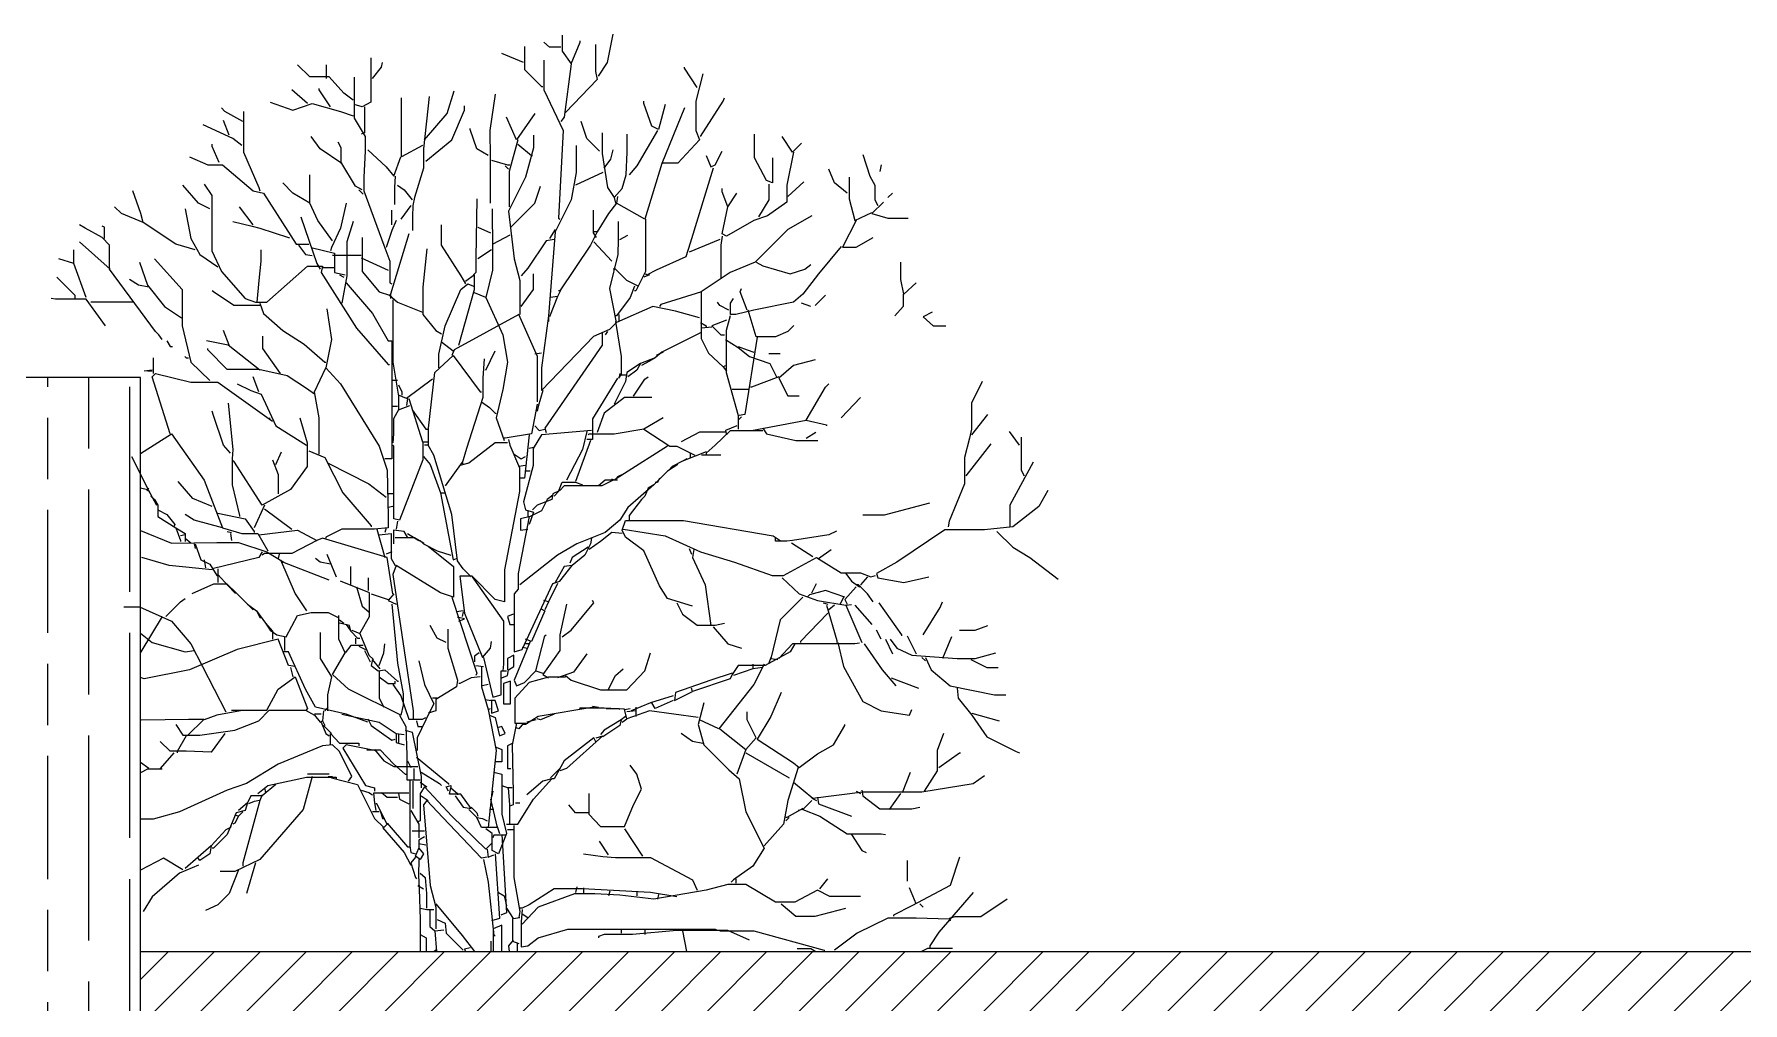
# Model space of a CAD drawing. Header units: centimetres. Extents: x -3096 to 13885, y -3131 to 5891.
# Drawn here: x 6522 to 7356, y 2409 to 2881 of the extents above; entities that cross this region are included whole.
import ezdxf

# ---------------------------------------------------------------- set-up
doc = ezdxf.new("R2010")
doc.units = ezdxf.units.CM

msp = doc.modelspace()

# ---------------------------------------------------------------- hatches: boundary and pattern name
at = {"transparency": 33554508}
h = msp.add_hatch(dxfattribs=at)
h.set_pattern_fill('GOST_WOOD', color=256, scale=10)
h.set_pattern_definition([(90, (-3571.06, 2249.15), (60, -4e-15), [100, -20]), (90, (-3551.06, 2229.15), (60, -4e-15), [60, -15, 30, -15]), (90, (-3531.06, 2199.15), (60, -4e-15), [100, -20])])
h.paths.add_polyline_path([(6514.15, 2113.79), (6574.15, 2113.79), (6574.15, 2133.79), (6574.15, 2413.79), (6574.15, 2713.79), (6514.15, 2713.79)])
h = msp.add_hatch(dxfattribs=at)
h.set_pattern_fill('ANSI31', color=256, scale=5)
h.set_pattern_definition([(45, (3706.652, 2269.15), (-11.22532, 11.22532), [])])
h.paths.add_polyline_path([(6574.15, 2433.79), (6574.15, 2403.79), (7354.15, 2403.79), (7529.16, 2403.79), (7529.16, 2433.79)])
h.paths.add_polyline_path([(6894.15, 2403.79), (6894.15, 2153.79), (6909.15, 2153.79), (6909.15, 2403.79)])
h.paths.add_polyline_path([(6979.15, 2403.79), (6949.15, 2403.79), (6949.15, 2153.79), (6979.15, 2153.79)])
h.paths.add_polyline_path([(7109.15, 2153.79), (7124.15, 2153.79), (7124.15, 2403.79), (7109.15, 2403.79)])
h.paths.add_polyline_path([(7324.15, 2153.79), (7354.15, 2153.79), (7354.15, 2403.79), (7324.15, 2403.79)])

# ---------------------------------------------------------------- linework, layer by layer
for p, q in [((6574.15, 2713.79), (6514.15, 2713.79)), ((6574.15, 2413.79), (6574.15, 2713.79))]:
    msp.add_line(p, q)
at = {"color": 84}
for points in [[(6761.48, 2875.15), (6761.48, 2864.08), (6769.78, 2855.77), (6770.34, 2855.77)], [(6779.2, 2874.88), (6773.66, 2874.88), (6770.89, 2877.37)], [(6779.75, 2880.69), (6779.75, 2872.94), (6784.18, 2866.85), (6788.61, 2877.37), (6788.61, 2877.92)], [(6796.08, 2876.26), (6796.08, 2862.97), (6796.91, 2859.1), (6781.41, 2843.04)], [(6797.47, 2860.76), (6801.9, 2867.4), (6804.66, 2881.24)], [(6677.88, 2849.13), (6673.45, 2852.45), (6666.25, 2860.48), (6656.84, 2860.48), (6650.75, 2866.29)], [(6664.86, 2859.65), (6664.86, 2866.29)], [(6686.46, 2869.62), (6686.46, 2848.02), (6682.3, 2845.81), (6678.43, 2846.92)], [(6687.29, 2859.65), (6691.72, 2865.19), (6692.27, 2867.4)], [(6760.93, 2867.4), (6750.41, 2871.83)], [(6770.89, 2868.51), (6770.89, 2854.11), (6780.3, 2834.18), (6778.09, 2791.55), (6778.64, 2791)], [(6784.18, 2866.85), (6780.86, 2840.83), (6779.2, 2838.61)], [(6678.43, 2860.2), (6678.43, 2840.27), (6683.69, 2831.41), (6683.83, 2824.22), (6683.07, 2811.48), (6683.07, 2804.84), (6692.82, 2778.26), (6695.87, 2770.51), (6695.87, 2759.99), (6696.7, 2759.44)], [(6848.4, 2861.86), (6845.08, 2848.58), (6845.08, 2834.18), (6846.74, 2829.75), (6836.22, 2818.4), (6828.47, 2818.4)], [(6845.64, 2855.22), (6839.55, 2864.63), (6839.55, 2865.19)], [(6655.73, 2847.47), (6647.98, 2854.11)], [(6666.8, 2845.81), (6661.27, 2854.11), (6661.27, 2854.67)], [(6711.65, 2826.98), (6701.41, 2821.45), (6701.41, 2850.24)], [(6714.97, 2850.79), (6712.2, 2825.32), (6712.2, 2815.91), (6707.77, 2801.51), (6706.94, 2797.64), (6706.8, 2792.1), (6706.8, 2785.46)], [(6712.76, 2829.75), (6723.83, 2842.49), (6727.15, 2853.56)], [(6747.08, 2851.9), (6744.59, 2834.18), (6744.73, 2820.89), (6744.8, 2815.36), (6744.8, 2798.75)], [(6847.3, 2831.41), (6858.37, 2848.58), (6858.92, 2850.24)], [(6624.17, 2838.61), (6615.31, 2843.59), (6613.65, 2845.25)], [(6624.45, 2843.59), (6624.45, 2823.66), (6631.92, 2806.5), (6632.47, 2804.84)], [(6637.46, 2848.02), (6648.53, 2844.15), (6657.94, 2847.47), (6671.78, 2843.59), (6677.88, 2841.38)], [(6683.41, 2845.81), (6683.41, 2833.07), (6681.75, 2832.52)], [(6713.31, 2819.23), (6726.04, 2829.75), (6732.13, 2844.15), (6732.13, 2846.36)], [(6766.46, 2842.49), (6757.6, 2829.75), (6752.62, 2840.83)], [(6839.55, 2845.25), (6828.47, 2818.12), (6820.17, 2791), (6806.33, 2798.75), (6802.45, 2793.76), (6796.91, 2784.9), (6795.25, 2784.9)], [(6830.13, 2846.92), (6826.81, 2834.73), (6823.49, 2836.4), (6819.61, 2847.47), (6819.61, 2848.58)], [(6623.62, 2826.98), (6619.19, 2830.31), (6604.79, 2836.95)], [(6617.53, 2831.97), (6614.76, 2839.16)], [(6743.76, 2822), (6738.22, 2825.32), (6734.9, 2834.73), (6734.9, 2835.29)], [(6798.02, 2824.22), (6791.93, 2830.31), (6789.16, 2838.61)], [(6799.4, 2833.07), (6799.4, 2823.11), (6801.9, 2806.5), (6805.22, 2801.51), (6809.09, 2805.94), (6811.03, 2812.59), (6811.45, 2823.66), (6811.45, 2832.52)], [(6826.26, 2834.18), (6816.29, 2817.02), (6812.42, 2812.59)], [(6612.54, 2818.68), (6609.22, 2826.43), (6609.22, 2827.54)], [(6682.3, 2805.39), (6678.98, 2807.05), (6672.34, 2818.12), (6661.82, 2825.32), (6657.39, 2831.41)], [(6672.06, 2818.12), (6672.06, 2825.88), (6670.68, 2828.64)], [(6685.07, 2824.77), (6693.93, 2816.46), (6697.81, 2812.03), (6701.13, 2821.45)], [(6765.91, 2831.97), (6765.91, 2825.88), (6762.03, 2811.48), (6753.73, 2794.87), (6756.5, 2771.62), (6759.26, 2761.1), (6759.26, 2744.49)], [(6758.16, 2829.75), (6754, 2814.25), (6754, 2797.09)], [(6758.16, 2827.54), (6764.8, 2822), (6765.35, 2822)], [(6786.67, 2826.98), (6786.67, 2813.7), (6784.18, 2800.41), (6776.43, 2784.9), (6773.11, 2743.93), (6769.78, 2718.47), (6769.78, 2707.39), (6795.25, 2733.97), (6803, 2737.29), (6806.33, 2740.61), (6803, 2757.22), (6807.16, 2773.83), (6807.29, 2781.03), (6807.29, 2789.89)], [(6800.24, 2815.91), (6803.56, 2820.34), (6804.66, 2824.77)], [(6882.45, 2820.89), (6882.45, 2808.71), (6879.41, 2809.82), (6873.6, 2820.89), (6873.6, 2832.52)], [(6896.57, 2828.09), (6892.14, 2823.66), (6887.16, 2831.41)], [(6598.15, 2821.45), (6607.01, 2817.57), (6614.2, 2817.57), (6629.15, 2804.84), (6634.14, 2803.73), (6650.19, 2778.81), (6656.28, 2778.81)], [(6745.42, 2819.79), (6753.17, 2817.57), (6754.28, 2817.57)], [(6752.07, 2817.02), (6753.73, 2815.36)], [(6850.07, 2822), (6852.28, 2816.46), (6854.49, 2817.57), (6857.82, 2824.22)], [(6892.7, 2823.66), (6889.38, 2807.61), (6889.38, 2799.3), (6879.96, 2792.66), (6873.32, 2790.44), (6860.03, 2782.69), (6857.82, 2783.8), (6860.59, 2797.09), (6857.82, 2804.28), (6857.82, 2805.94)], [(6926.47, 2822.55), (6929.79, 2812.03), (6932.28, 2807.61), (6932.28, 2800.41), (6933.67, 2797.64)], [(6935.33, 2817.57), (6934.78, 2814.25)], [(6605.34, 2808.16), (6608.94, 2802.62), (6608.94, 2775.49), (6613.65, 2765.53), (6625.28, 2752.24), (6630.26, 2750.58), (6635.8, 2750.58), (6655.73, 2768.02), (6662.93, 2768.02), (6662.37, 2764.97), (6679.54, 2737.84), (6695.04, 2720.13), (6695.59, 2720.13)], [(6667.91, 2780.48), (6660.71, 2790.44), (6656.84, 2798.75), (6648.53, 2803.73), (6643.55, 2808.71)], [(6656.84, 2798.75), (6656.84, 2812.59)], [(6698.36, 2812.03), (6698.08, 2806.5), (6698.08, 2798.19)], [(6799.68, 2813.7), (6786.39, 2807.61)], [(6853.39, 2815.91), (6842.31, 2779.37), (6840.1, 2772.72), (6825.7, 2766.08), (6821.27, 2763.87), (6820.17, 2764.42)], [(6880.52, 2808.16), (6880.52, 2800.41), (6875.53, 2792.1)], [(6889.93, 2802.07), (6897.68, 2809.27)], [(6918.72, 2803.73), (6912.63, 2808.71), (6909.86, 2815.36)], [(6919.83, 2811.48), (6919.83, 2800.96), (6922.6, 2790.44), (6930.9, 2794.32)], [(6575.45, 2789.33), (6574.34, 2793.76), (6570.46, 2804.84)], [(6608.11, 2795.98), (6602.58, 2798.75), (6594.82, 2807.61)], [(6680.64, 2805.39), (6682.86, 2803.18)], [(6699.47, 2807.61), (6702.79, 2805.39), (6706.67, 2800.41)], [(6738.22, 2800.96), (6737.67, 2772.17), (6737.67, 2764.97), (6736.56, 2763.87)], [(6754.83, 2787.12), (6766.46, 2798.75), (6769.23, 2807.05)], [(6805.22, 2801.51), (6805.77, 2798.75)], [(6806.88, 2802.07), (6806.33, 2798.75)], [(6860.59, 2797.09), (6865.01, 2803.73)], [(6940.87, 2803.73), (6938.65, 2801.51)], [(6600.92, 2776.05), (6591.5, 2778.81), (6575.45, 2789.33), (6564.93, 2793.76), (6561.61, 2797.09)], [(6595.93, 2795.98), (6598.7, 2781.58), (6603.13, 2773.83), (6611.99, 2767.74)], [(6629.15, 2788.23), (6622.51, 2797.09)], [(6652.41, 2792.1), (6660.16, 2769.4), (6661.82, 2766.63)], [(6674.55, 2798.75), (6671.78, 2786.57), (6667.36, 2777.15), (6666.8, 2775.49)], [(6696.7, 2788.23), (6696.7, 2795.42)], [(6706.11, 2797.64), (6701.13, 2791)], [(6745.7, 2795.98), (6745.84, 2776.05), (6745.84, 2766.08), (6742.65, 2752.79), (6737.12, 2755.01)], [(6794.97, 2795.42), (6794.97, 2784.35), (6796.36, 2782.14)], [(6901.56, 2792.66), (6889.93, 2786.01), (6873.87, 2769.96), (6861.69, 2764.97), (6847.57, 2755.56), (6847.57, 2732.86), (6851.17, 2725.66), (6858.37, 2719.02), (6859.48, 2719.57)], [(6936.44, 2799.3), (6930.9, 2793.76), (6938.65, 2791.55), (6948.62, 2791.55)], [(6584.86, 2732.31), (6583.2, 2734.52), (6581.54, 2736.18), (6559.11, 2766.63), (6559.11, 2778.26), (6555.51, 2782.14), (6547.21, 2786.57), (6544.44, 2788.23)], [(6556.62, 2781.58), (6556.62, 2787.12), (6555.51, 2787.67)], [(6619.19, 2789.89), (6628.6, 2787.67), (6632.47, 2786.57), (6646.32, 2782.14), (6646.87, 2782.14)], [(6677.88, 2789.89), (6674.83, 2779.92), (6674.83, 2763.31), (6672.34, 2750.02)], [(6698.91, 2790.44), (6696.7, 2785.46), (6693.93, 2777.15)], [(6705, 2783.8), (6696.15, 2754.45), (6696.15, 2752.24)], [(6720.78, 2788.23), (6720.78, 2778.26), (6730.47, 2763.31), (6732.69, 2759.44)], [(6738.78, 2787.12), (6744.87, 2784.35)], [(6754.28, 2783.24), (6745.98, 2778.81)], [(6776.43, 2786.01), (6773.66, 2781.58)], [(6796.91, 2784.9), (6793.59, 2778.26), (6778.64, 2756.11), (6778.09, 2756.11)], [(6820.44, 2791), (6820.44, 2765.53), (6816.85, 2758.33), (6811.31, 2761.1), (6805.77, 2766.63), (6804.66, 2766.63)], [(6807.99, 2781.03), (6811.86, 2783.24)], [(6923.15, 2790.44), (6916.51, 2777.43), (6923.15, 2777.43), (6931.45, 2782.14)], [(6541.67, 2769.4), (6541.67, 2776.05)], [(6559.39, 2766.63), (6544.44, 2779.92)], [(6631.09, 2750.58), (6632.06, 2761.1), (6633.1, 2770.51), (6633.1, 2776.05)], [(6651.3, 2778.26), (6654.62, 2773.83), (6657.94, 2773.28)], [(6657.39, 2777.15), (6668.74, 2774.39), (6668.74, 2764.97), (6674, 2763.87)], [(6682.3, 2782.14), (6682.3, 2765.53), (6690.61, 2755.56), (6695.59, 2753.9), (6696.15, 2754.45)], [(6713.86, 2776.6), (6711.92, 2757.78), (6711.92, 2744.49), (6718.29, 2736.74), (6721.06, 2735.08)], [(6745.42, 2776.05), (6738.78, 2771.62)], [(6775.87, 2781.03), (6772, 2780.48), (6763.14, 2767.19), (6759.82, 2763.31)], [(6795.25, 2779.92), (6804.11, 2770.51)], [(6856.71, 2781.03), (6841.76, 2774.94)], [(6857.82, 2782.69), (6857.26, 2778.26), (6857.26, 2762.2)], [(6915.95, 2777.71), (6904.88, 2764.42), (6897.13, 2754.45), (6892.7, 2750.58), (6873.32, 2746.7), (6864.46, 2744.49), (6861.97, 2744.49), (6861.97, 2750.02), (6863.35, 2752.24)], [(6547.76, 2752.79), (6541.67, 2769.4), (6534.48, 2771.62)], [(6573.79, 2769.96), (6577.66, 2758.88), (6585.97, 2748.36), (6594.27, 2742.83)], [(6580.98, 2771.62), (6594.55, 2756.67), (6594.55, 2738.95), (6598.7, 2721.23), (6608.11, 2712.37)], [(6662.93, 2767.46), (6668.46, 2767.46)], [(6681.75, 2773.28), (6667.91, 2773.28)], [(6681.75, 2772.17), (6695.04, 2766.08)], [(6874.43, 2769.96), (6877.75, 2768.29), (6891.04, 2764.42), (6898.23, 2766.63), (6901, 2768.85)], [(6952.49, 2759.99), (6946.4, 2754.45), (6945.02, 2761.65), (6945.02, 2769.96)], [(6533.37, 2762.76), (6542.23, 2753.9), (6542.23, 2752.24)], [(6578.22, 2757.78), (6573.23, 2758.88), (6568.8, 2761.65)], [(6671.23, 2763.87), (6673.45, 2762.76)], [(6674.55, 2759.99), (6687.29, 2745.04), (6695.04, 2731.75), (6696.7, 2731.75)], [(6719.68, 2718.47), (6719.68, 2725.11), (6722.72, 2738.95), (6730.47, 2756.67), (6733.8, 2759.44), (6736.56, 2758.33)], [(6729.37, 2729.54), (6737.12, 2756.67), (6737.12, 2763.87), (6732.69, 2760.54)], [(6759.82, 2748.36), (6765.91, 2756.67), (6765.91, 2764.42)], [(6779.75, 2757.78), (6777.54, 2753.35), (6773.66, 2743.38)], [(6815.18, 2758.33), (6812.97, 2752.79), (6806.33, 2743.93), (6805.77, 2743.93)], [(6816.85, 2758.33), (6815.74, 2756.11), (6815.18, 2756.11)], [(6822.38, 2763.87), (6819.61, 2762.76)], [(6557.18, 2738.95), (6547.76, 2751.96), (6532.81, 2751.96), (6530.6, 2752.24)], [(6570.46, 2750.58), (6549.98, 2750.58)], [(6632.47, 2748.92), (6619.74, 2748.92), (6609.77, 2755.56), (6609.22, 2756.11)], [(6632.47, 2750.02), (6634.14, 2745.04), (6643.55, 2736.74), (6654.07, 2730.09), (6664.03, 2721.23), (6664.59, 2721.23)], [(6695.59, 2753.9), (6699.47, 2750.58), (6711.65, 2745.59), (6712.2, 2745.59)], [(6697.25, 2751.68), (6697.25, 2721.23), (6700.02, 2704.62), (6700.02, 2697.98), (6705.56, 2700.19)], [(6742.65, 2752.79), (6750.96, 2734.52), (6753.17, 2721.23), (6750.96, 2707.95), (6747.64, 2694.1), (6751.51, 2683.03)], [(6777.54, 2753.35), (6774.21, 2752.79)], [(6847.85, 2755.56), (6827.92, 2749.47), (6827.37, 2748.36)], [(6861.14, 2746.7), (6856.71, 2748.92), (6855.6, 2750.58)], [(6870, 2746.7), (6866.68, 2755.56), (6867.23, 2757.22)], [(6901, 2748.36), (6896.57, 2750.02)], [(6903.22, 2748.92), (6908.2, 2753.9)], [(6946.13, 2754.45), (6946.13, 2748.36), (6941.97, 2743.93)], [(6665.14, 2747.26), (6667.36, 2732.31), (6664.59, 2718.47)], [(6767.85, 2701.86), (6767.85, 2724), (6758.71, 2744.49), (6727.15, 2727.32), (6726.04, 2724.56)], [(6773.11, 2743.93), (6773.11, 2741.17)], [(6805.77, 2741.17), (6808.54, 2724), (6808.54, 2715.14), (6811.31, 2715.14)], [(6846.74, 2742.83), (6835.12, 2746.15), (6824.04, 2748.36), (6806.33, 2740.61)], [(6807.43, 2744.49), (6807.43, 2741.17)], [(6860.03, 2741.72), (6852.83, 2738.95), (6857.26, 2734.52), (6858.92, 2734.52)], [(6861.69, 2743.93), (6859.75, 2736.74), (6859.75, 2716.25), (6865.57, 2695.21), (6865.57, 2688.57)], [(6892.84, 2739.23), (6889.93, 2736.18), (6883.84, 2733.69), (6874.43, 2733.69), (6870.55, 2746.7)], [(6960.25, 2745.59), (6955.82, 2743.38), (6960.8, 2738.95), (6966.89, 2738.95)], [(6617.53, 2729.54), (6614.76, 2736.74)], [(6642.44, 2715.7), (6633.86, 2727.88), (6633.86, 2733.97)], [(6799.4, 2735.63), (6799.4, 2729.54), (6771.44, 2689.12), (6772, 2686.91)], [(6801.9, 2736.18), (6800.79, 2734.52)], [(6847.3, 2735.63), (6828.47, 2726.22), (6825.15, 2723.45), (6817.95, 2720.68), (6816.29, 2717.36), (6811.86, 2714.04)], [(6847.3, 2740.61), (6850.07, 2738.95), (6850.07, 2738.4)], [(6852.83, 2738.4), (6847.85, 2737.84)], [(6874.98, 2733.41), (6868.89, 2695.76), (6866.12, 2695.21)], [(6587.07, 2731.75), (6588.73, 2728.98), (6589.84, 2728.98)], [(6632.47, 2717.36), (6616.97, 2729.54), (6606.45, 2731.75)], [(6659.05, 2705.73), (6655.17, 2708.5), (6645.76, 2714.59), (6631.92, 2717.63), (6616.42, 2717.63), (6607.01, 2727.32), (6607.01, 2727.88)], [(6696.7, 2731.75), (6696.7, 2692.44), (6696.7, 2674.17), (6693.38, 2674.17)], [(6714.69, 2680.82), (6714.69, 2689.12), (6717.74, 2716.25), (6726.6, 2724.56), (6739.89, 2706.84), (6740.44, 2706.84)], [(6721.06, 2731.2), (6726.6, 2726.77)], [(6742.65, 2717.36), (6747.08, 2726.77)], [(6769.78, 2725.66), (6766.46, 2725.11)], [(6829.03, 2726.22), (6825.7, 2724.56)], [(6859.48, 2732.31), (6865.57, 2728.43), (6871.1, 2724), (6881.07, 2720.68), (6884.39, 2714.04)], [(6865.57, 2728.98), (6870, 2727.32), (6873.32, 2726.22)], [(6886.05, 2725.39), (6880.52, 2725.39)], [(6579.88, 2717.36), (6576, 2716.8)], [(6579.88, 2716.8), (6577.66, 2716.8)], [(6580.43, 2723.45), (6580.43, 2715.7)], [(6595.82, 2724.06), (6596.49, 2723.45), (6597.59, 2723.45)], [(6661.27, 2676.39), (6661.27, 2694.1), (6659.05, 2706.84), (6664.59, 2718.47), (6671.78, 2710.71), (6690.61, 2680.26), (6694.49, 2668.64), (6695.04, 2645.93), (6695.04, 2640.4), (6688.39, 2639.84), (6672.34, 2639.84), (6664.59, 2635.97), (6664.59, 2635.42)], [(6741.82, 2722.89), (6741.13, 2713.48), (6741.13, 2704.07), (6733.24, 2679.15), (6731.03, 2671.96), (6731.58, 2671.4)], [(6817.95, 2720.68), (6811.31, 2716.25), (6810.76, 2711.82), (6805.22, 2700.75)], [(6825.15, 2723.45), (6822.38, 2721.79), (6818.51, 2719.57)], [(6858.37, 2719.02), (6860.03, 2716.8)], [(6903.22, 2722.34), (6892.7, 2719.57), (6885.5, 2713.48), (6889.93, 2704.9), (6895.47, 2704.9)], [(6588.73, 2686.35), (6579.88, 2714.04), (6581.54, 2715.7), (6598.7, 2711.54), (6611.99, 2711.54), (6636.9, 2693.55), (6637.46, 2694.1)], [(6621.4, 2710.71), (6628.05, 2707.39), (6633.03, 2705.73), (6640.23, 2690.23), (6655.17, 2680.82)], [(6631.92, 2706.84), (6629.15, 2714.04)], [(6699.47, 2712.37), (6696.7, 2712.37)], [(6716.63, 2712.93), (6703.9, 2703.52), (6700.02, 2705.18)], [(6700.02, 2710.16), (6701.68, 2706.84), (6701.68, 2705.18)], [(6806.88, 2713.48), (6794.7, 2693.55), (6794.7, 2683.58), (6791.93, 2683.58)], [(6807.99, 2715.7), (6807.43, 2713.48), (6808.54, 2715.14)], [(6814.63, 2704.62), (6820.17, 2712.93), (6821.83, 2714.04)], [(6871.1, 2707.95), (6862.8, 2707.95)], [(6885.5, 2714.04), (6872.21, 2709.05), (6871.66, 2709.05)], [(6898.79, 2693), (6908.2, 2709.05), (6909.86, 2710.71)], [(6984.61, 2711.82), (6979.35, 2701.3), (6979.35, 2688.57), (6978.52, 2684.14), (6976.02, 2674.73), (6976.02, 2661.99), (6968.55, 2643.72), (6968, 2640.95)], [(6616.97, 2701.3), (6619.19, 2678.6), (6618.91, 2674.17), (6618.91, 2661.44), (6622.51, 2646.49), (6622.51, 2645.93)], [(6699.47, 2699.64), (6697.25, 2699.64)], [(6704.45, 2703.52), (6703.9, 2700.19)], [(6705, 2703.52), (6711.65, 2682.48), (6714.42, 2682.48)], [(6740.44, 2701.86), (6744.32, 2699.09), (6747.08, 2696.32), (6747.64, 2696.32)], [(6767.57, 2700.75), (6764.8, 2686.35), (6752.07, 2684.14), (6751.51, 2684.14)], [(6770.34, 2707.39), (6768.12, 2699.64), (6767.57, 2697.43)], [(6823.49, 2704.07), (6810.2, 2704.07), (6800.24, 2696.32), (6796.91, 2686.91)], [(6915.95, 2694.1), (6925.36, 2704.07)], [(6618.08, 2676.94), (6614.76, 2680.82), (6609.77, 2695.21), (6609.22, 2697.43)], [(6651.85, 2694.1), (6655.45, 2681.92), (6655.45, 2670.3), (6647.42, 2659.22), (6633.58, 2651.47), (6619.74, 2673.06), (6619.19, 2673.06)], [(6636.9, 2693.55), (6638.56, 2692.44)], [(6700.02, 2697.98), (6697.53, 2693.55), (6697.53, 2686.35), (6697.25, 2681.92)], [(6706.67, 2697.98), (6713.31, 2688.57), (6714.42, 2688.57)], [(6829.03, 2694.1), (6819.61, 2688.57), (6832.35, 2680.26), (6835.67, 2680.26), (6844.53, 2675.83)], [(6867.23, 2694.66), (6865.57, 2693)], [(6872.21, 2688.01), (6898.79, 2693), (6908.75, 2690.78), (6908.75, 2690.23)], [(6979.62, 2685.8), (6987.37, 2695.76)], [(6574.15, 2676.66), (6589.29, 2686.35), (6605.34, 2663.65), (6614.2, 2640.4), (6623.62, 2637.63), (6631.37, 2637.63), (6636.35, 2629.32)], [(6753.73, 2683.58), (6754.28, 2680.82), (6758.99, 2669.74), (6758.99, 2658.12), (6751.79, 2619.91), (6751.79, 2604.41), (6747.08, 2605.52), (6736.01, 2616.87), (6729.92, 2616.87), (6732.13, 2598.87), (6740.99, 2577.28), (6744.87, 2581.71), (6745.42, 2585.03)], [(6763.69, 2685.8), (6761.48, 2664.76), (6759.26, 2664.76)], [(6794.15, 2688.01), (6769.78, 2685.8), (6765.63, 2679.15), (6765.63, 2670.85), (6760.93, 2653.13), (6762.03, 2649.26), (6765.91, 2648.15), (6763.69, 2642.06)], [(6766.46, 2690.23), (6768.68, 2688.01), (6771.44, 2688.57)], [(6791.93, 2687.46), (6789.72, 2678.6), (6781.96, 2663.65)], [(6793.59, 2683.03), (6786.39, 2663.1)], [(6819.61, 2688.57), (6805.22, 2686.08), (6793.04, 2686.08), (6792.48, 2685.8)], [(6859.48, 2687.18), (6846.74, 2687.18), (6837.88, 2682.48)], [(6877.75, 2687.74), (6861.69, 2687.74), (6854.49, 2680.82), (6850.07, 2676.94), (6850.07, 2675.83)], [(6865.01, 2690.23), (6859.48, 2688.01), (6860.03, 2685.8)], [(6877.75, 2689.12), (6879.41, 2686.35), (6893.81, 2683.03), (6904.44, 2683.03)], [(6898.79, 2684.14), (6903.58, 2687.19)], [(7002.88, 2680.82), (6997.89, 2687.46)], [(7003.71, 2684.69), (7003.71, 2668.64), (7005.09, 2665.87)], [(6569.91, 2675.28), (6578.77, 2657.56), (6582.09, 2651.47)], [(6640.23, 2671.4), (6642.99, 2677.49)], [(6656.28, 2678.05), (6664.03, 2674.73), (6672.89, 2657.56), (6686.73, 2641.51), (6686.73, 2640.95)], [(6711.92, 2682.48), (6711.92, 2673.62), (6700.58, 2644.27), (6697.81, 2644.83), (6697.81, 2680.26), (6697.25, 2680.82)], [(6712.2, 2675.28), (6715.52, 2671.4), (6720.51, 2657.56), (6722.72, 2657.56)], [(6735.46, 2616.59), (6731.58, 2620.47), (6728.81, 2624.34), (6726.04, 2647.04), (6717.19, 2675.83), (6714.42, 2680.82), (6712.76, 2680.82)], [(6753.17, 2681.92), (6747.08, 2681.92), (6734.35, 2671.96), (6729.92, 2670.85)], [(6756.5, 2676.39), (6759.82, 2674.17), (6762.03, 2675.28)], [(6763.14, 2679.71), (6762.59, 2674.73)], [(6765.91, 2679.71), (6763.69, 2679.15)], [(6831.24, 2680.26), (6810.2, 2666.97), (6806.88, 2665.31), (6806.33, 2664.76)], [(6850.07, 2677.49), (6838.44, 2673.06), (6833.46, 2670.3), (6831.79, 2668.64)], [(6842.31, 2676.94), (6842.31, 2674.73)], [(6847.85, 2676.11), (6857.26, 2676.11)], [(6976.86, 2665.87), (6989.04, 2681.37)], [(6638.56, 2673.62), (6641.33, 2666.42), (6641.33, 2657.01)], [(6665.69, 2671.96), (6685.63, 2661.99), (6693.93, 2655.35)], [(6731.03, 2672.51), (6722.72, 2660.88)], [(6762.03, 2670.85), (6758.71, 2670.3)], [(6836.22, 2671.4), (6831.24, 2668.08), (6824.6, 2661.44), (6811.86, 2650.36), (6807.99, 2644.27), (6800.79, 2638.18), (6786.95, 2632.65), (6777.54, 2627.11), (6759.26, 2612.71)], [(6764.25, 2668.08), (6762.03, 2668.08)], [(6810.2, 2666.97), (6805.22, 2663.65), (6804.11, 2664.21)], [(6840.65, 2674.17), (6838.44, 2673.06)], [(7009.52, 2672.51), (6998.17, 2651.47), (6998.17, 2640.95)], [(6574.15, 2659.92), (6577.66, 2659.22), (6578.22, 2659.78)], [(6577.11, 2659.22), (6578.77, 2658.12)], [(6609.22, 2650.92), (6599.81, 2654.79), (6592.61, 2663.1)], [(6804.66, 2663.65), (6799.13, 2660.88), (6780.86, 2660.88), (6778.64, 2658.67), (6775.32, 2657.01), (6774.77, 2654.24), (6767.57, 2651.47), (6765.35, 2649.26)], [(6775.87, 2655.9), (6778.09, 2658.12), (6779.75, 2662.82), (6786.39, 2662.82), (6789.72, 2661.44)], [(6806.88, 2663.65), (6800.79, 2663.65), (6797.47, 2660.88)], [(6824.6, 2661.44), (6821.83, 2659.78), (6820.17, 2655.9), (6818.51, 2654.24), (6812.42, 2646.49), (6812.42, 2643.72)], [(6827.37, 2664.76), (6826.26, 2662.54), (6825.15, 2662.54)], [(7016.72, 2658.67), (7012.29, 2650.92), (6999.56, 2640.95), (6985.71, 2639.57), (6966.34, 2639.57), (6943.08, 2623.79), (6933.12, 2618.25), (6933.67, 2616.04), (6946.4, 2613.82), (6958.58, 2616.59)], [(6579.32, 2655.9), (6580.98, 2654.24), (6582.64, 2651.47), (6582.64, 2645.93), (6591.5, 2640.4), (6595.93, 2637.63), (6595.93, 2633.75)], [(6634.69, 2651.47), (6629.71, 2640.4)], [(6634.69, 2649.81), (6647.98, 2639.84)], [(6697.25, 2657.01), (6694.49, 2657.01)], [(6697.25, 2650.92), (6695.04, 2650.36)], [(6720.51, 2657.56), (6726.6, 2624.9), (6728.26, 2625.45)], [(6775.32, 2656.45), (6772.55, 2654.24), (6769.78, 2648.7), (6764.25, 2645.93), (6759.54, 2644.83), (6759.54, 2639.29), (6763.14, 2639.84)], [(6926.47, 2646.77), (6936.99, 2646.77), (6959.14, 2652.58)], [(6582.64, 2649.26), (6587.07, 2647.04), (6590.95, 2642.06), (6590.4, 2640.95)], [(6614.2, 2640.4), (6600.36, 2644.27), (6595.93, 2647.04)], [(6611.99, 2647.6), (6625.28, 2644.83), (6629.71, 2638.74), (6629.71, 2638.18)], [(6699.47, 2643.72), (6698.91, 2639.84)], [(6763.69, 2645.93), (6758.43, 2618.25), (6758.43, 2610.5), (6756.5, 2608.29), (6756.5, 2580.05), (6760.37, 2581.16), (6775.32, 2613.27), (6778.64, 2614.38), (6784.73, 2622.13)], [(6763.14, 2648.7), (6763.14, 2645.93)], [(6843.42, 2602.2), (6831.24, 2606.07), (6827.37, 2612.16), (6819.61, 2629.32), (6810.76, 2635.97), (6809.09, 2639.29), (6810.76, 2644), (6838.99, 2644), (6882.73, 2636.52), (6886.05, 2634.31)], [(6574.15, 2639.1), (6589.29, 2632.92), (6611.44, 2633.34), (6621.95, 2633.34), (6635.8, 2628.77), (6644.1, 2623.79)], [(6591.5, 2640.4), (6593.72, 2634.31), (6593.72, 2633.75)], [(6595.93, 2637.08), (6593.72, 2636.52)], [(6595.93, 2635.42), (6598.7, 2633.2)], [(6616.42, 2638.74), (6618.63, 2638.18)], [(6618.08, 2637.63), (6618.63, 2634.31)], [(6631.92, 2637.08), (6650.75, 2639.29), (6660.16, 2634.31), (6647.98, 2627.94), (6634.69, 2627.94), (6633.58, 2627.11)], [(6697.25, 2608.29), (6694.49, 2626), (6662.93, 2635.42), (6660.16, 2634.31)], [(6689.5, 2639.84), (6693.38, 2626)], [(6690.61, 2637.08), (6696.42, 2637.63), (6696.42, 2625.45), (6698.36, 2622.13)], [(6693.93, 2640.4), (6693.38, 2638.18)], [(6704.45, 2635.97), (6702.79, 2638.74), (6697.53, 2639.29), (6697.53, 2632.65)], [(6698.36, 2635.69), (6707.77, 2635.69), (6712.2, 2633.2), (6712.2, 2632.65)], [(6704.45, 2637.63), (6709.99, 2634.31)], [(6710.54, 2634.31), (6712.2, 2632.65), (6718.85, 2629.32), (6725.49, 2627.11)], [(6794.15, 2635.42), (6793.59, 2632.65), (6790.82, 2627.11), (6784.73, 2622.13), (6780.86, 2621.57), (6776.43, 2613.82)], [(6809.09, 2637.63), (6804.11, 2638.18), (6798.57, 2633.75), (6793.04, 2629.88)], [(6809.65, 2639.84), (6830.13, 2636.52), (6847.3, 2628.77), (6863.91, 2623.79), (6882.18, 2617.14), (6887.71, 2617.14), (6903.77, 2626), (6915.95, 2618.53), (6925.36, 2618.53), (6930.35, 2616.59), (6932.56, 2617.14)], [(6913.54, 2638.92), (6909.86, 2637.08), (6892.14, 2634.31), (6889.38, 2634.03), (6883.84, 2634.03), (6883.84, 2635.97)], [(6891.59, 2633.2), (6902.11, 2626.56)], [(6991.8, 2638.74), (6999.56, 2630.99), (7007.86, 2626), (7021.7, 2615.48)], [(6609.22, 2619.91), (6588.18, 2622.13), (6574.89, 2626)], [(6600.36, 2632.65), (6600.92, 2630.43)], [(6600.92, 2632.65), (6603.68, 2624.9), (6608.11, 2622.68), (6611.44, 2617.14), (6611.99, 2617.14)], [(6605.34, 2624.9), (6605.9, 2621.02)], [(6633.58, 2628.77), (6631.92, 2626), (6609.22, 2620.47)], [(6641.89, 2627.66), (6641.33, 2625.45)], [(6642.44, 2624.9), (6649.64, 2608.29), (6655.17, 2599.98)], [(6666.8, 2622.68), (6661.82, 2623.79), (6659.6, 2625.45)], [(6665.14, 2627.66), (6669.57, 2616.59)], [(6696.7, 2628.77), (6693.93, 2627.66)], [(6714.42, 2631.54), (6726.87, 2621.57), (6726.87, 2606.62), (6720.51, 2608.84), (6698.91, 2622.13), (6697.25, 2617.7), (6707.22, 2551.26), (6707.22, 2547.38)], [(6792.48, 2630.99), (6784.73, 2626), (6783.63, 2623.23)], [(6841.76, 2630.43), (6842.87, 2627.66)], [(6843.98, 2629.88), (6843.42, 2626), (6849.51, 2612.71), (6852.28, 2592.78)], [(6904.88, 2625.45), (6910.97, 2629.88)], [(6611.99, 2620.47), (6611.99, 2613.82)], [(6611.99, 2617.7), (6616.97, 2612.16), (6620.29, 2608.84), (6620.85, 2608.84)], [(6666.25, 2614.93), (6643.55, 2623.79), (6642.99, 2623.23)], [(6676.77, 2612.71), (6676.77, 2621.57)], [(6736.01, 2616.59), (6738.78, 2612.71), (6751.24, 2595), (6751.24, 2573.96), (6750.96, 2570.64)], [(6918.17, 2618.25), (6920.93, 2614.38), (6924.81, 2611.61), (6925.36, 2612.16)], [(6928.69, 2616.59), (6925.36, 2612.71)], [(6629.15, 2600.53), (6620.85, 2608.84), (6616.42, 2612.99), (6609.77, 2612.99), (6599.25, 2608.29)], [(6677.32, 2590.57), (6681.2, 2588.91), (6685.9, 2597.21), (6685.9, 2608.84), (6671.78, 2614.38)], [(6679.54, 2611.61), (6682.3, 2602.2), (6685.63, 2599.43)], [(6685.35, 2609.95), (6685.35, 2616.04)], [(6686.73, 2608.29), (6695.04, 2605.52)], [(6697.81, 2608.29), (6695.04, 2604.96), (6698.91, 2603.3)], [(6777.54, 2613.27), (6773.11, 2604.41), (6770.89, 2604.96)], [(6887.16, 2616.04), (6895.47, 2608.29), (6904.32, 2604.96), (6918.17, 2602.75), (6920.93, 2603.08)], [(6917.61, 2606.62), (6908.2, 2609.95), (6900.45, 2607.73), (6899.34, 2606.62)], [(6901.56, 2608.84), (6903.77, 2613.27)], [(6923.15, 2611.61), (6917.61, 2605.52), (6918.72, 2603.3)], [(6931.45, 2604.41), (6928.69, 2608.29), (6924.26, 2612.71), (6923.15, 2612.71)], [(6566.03, 2601.92), (6573.79, 2601.92), (6589.29, 2595), (6598.7, 2583.92), (6615.86, 2550.7)], [(6586.52, 2597.21), (6593.72, 2604.41), (6595.93, 2606.07)], [(6626.38, 2603.3), (6630.81, 2599.98), (6635.24, 2593.89), (6638.56, 2590.01), (6638.56, 2586.14)], [(6630.81, 2599.98), (6632.47, 2596.66), (6633.03, 2596.66)], [(6696.7, 2603.3), (6699.47, 2574.51), (6702.24, 2559.56), (6702.24, 2554.03), (6701.13, 2549.04), (6675.66, 2561.78), (6667.91, 2568.98), (6674, 2579.49), (6670.95, 2586.14), (6670.95, 2597.77)], [(6726.04, 2606.62), (6738.22, 2569.53), (6737.67, 2568.42)], [(6731.58, 2599.98), (6728.26, 2599.43)], [(6731.58, 2599.43), (6731.03, 2597.21)], [(6769.23, 2601.09), (6771.44, 2599.98), (6764.8, 2585.03), (6762.03, 2586.14)], [(6781.96, 2603.3), (6778.64, 2588.35), (6778.64, 2580.6), (6770.34, 2568.98), (6773.11, 2567.31)], [(6773.11, 2604.41), (6771.44, 2600.53)], [(6779.75, 2587.25), (6784.18, 2590.57), (6795.25, 2603.86), (6794.7, 2604.96)], [(6835.67, 2603.86), (6838.44, 2598.32), (6845.64, 2593.06), (6854.49, 2593.06), (6858.92, 2593.89)], [(6897.13, 2606.62), (6886.05, 2595.55), (6881.62, 2576.73), (6884.95, 2576.17)], [(6907.09, 2603.86), (6909.31, 2603.3)], [(6908.75, 2602.75), (6913.74, 2585.59), (6913.74, 2584.48)], [(6912.63, 2602.75), (6909.86, 2600.53)], [(6917.06, 2606.62), (6915.4, 2603.3)], [(6918.17, 2602.75), (6925.92, 2584.48)], [(6922.6, 2602.75), (6930.9, 2593.34)], [(6934.22, 2603.86), (6945.3, 2588.35), (6945.3, 2587.8)], [(6955.82, 2588.35), (6964.12, 2601.64), (6965.23, 2604.41)], [(6584.86, 2597.21), (6574.34, 2580.05), (6574.15, 2579.5)], [(6635.24, 2593.89), (6637.46, 2590.57), (6640.78, 2588.35), (6645.21, 2587.25), (6650.75, 2597.77), (6657.39, 2599.15), (6665.69, 2599.15), (6670.68, 2596.66)], [(6671.23, 2595.55), (6673.45, 2593.89)], [(6674.55, 2593.34), (6676.77, 2590.01), (6676.21, 2592.78), (6671.23, 2593.89)], [(6724.11, 2591.12), (6724.11, 2581.71), (6728.81, 2566.21), (6728.26, 2562.88), (6718.29, 2556.79), (6718.29, 2551.26), (6714.42, 2550.15)], [(6723.28, 2584.48), (6718.85, 2586.69), (6715.52, 2592.78)], [(6729.37, 2595), (6732.13, 2596.1), (6729.37, 2596.66), (6728.81, 2596.66)], [(6755.94, 2598.32), (6753.17, 2597.21), (6754.28, 2593.34), (6756.5, 2593.34)], [(6853.39, 2592.23), (6860.59, 2583.92), (6867.23, 2581.71)], [(6909.31, 2598.87), (6896.02, 2585.03), (6896.02, 2584.48)], [(6973.53, 2590.57), (6981.28, 2590.57), (6987.37, 2592.78)], [(6574.15, 2589.13), (6579.88, 2584.48), (6595.93, 2580.05), (6600.36, 2580.6)], [(6649.64, 2572.85), (6646.32, 2573.4), (6641.33, 2586.14), (6621.4, 2581.16), (6598.15, 2571.19), (6576, 2566.76), (6574.15, 2567.55)], [(6644.38, 2587.25), (6644.38, 2580.6)], [(6661.82, 2589.46), (6661.82, 2576.73), (6667.36, 2567.87), (6665.42, 2559.01), (6665.42, 2551.26)], [(6682.86, 2583.09), (6676.77, 2583.09), (6674, 2579.49)], [(6676.77, 2590.01), (6680.09, 2586.69), (6681.2, 2586.69)], [(6678.98, 2586.69), (6678.98, 2583.92)], [(6680.64, 2582.82), (6683.97, 2581.16)], [(6681.2, 2588.91), (6685.63, 2578.39), (6687.84, 2576.17)], [(6690.61, 2573.4), (6692.82, 2579.49), (6693.38, 2583.92)], [(6764.25, 2585.03), (6756.5, 2566.21), (6757.6, 2563.44), (6761.48, 2565.1), (6767.02, 2570.64), (6771.44, 2587.8), (6772, 2588.35)], [(6763.69, 2583.92), (6761.48, 2583.92)], [(6893.25, 2583.92), (6891.04, 2580.05), (6878.86, 2573.4), (6865.57, 2573.4), (6862.8, 2568.98), (6861.69, 2566.76), (6843.42, 2560.67), (6842.87, 2562.33)], [(6924.81, 2584.28), (6922.6, 2583.92), (6892.14, 2583.92), (6885.5, 2576.73)], [(6914.29, 2584.48), (6917.06, 2572.85), (6926.47, 2555.69), (6935.33, 2551.26), (6949.17, 2549.04), (6950.28, 2551.81)], [(6927.03, 2583.92), (6935.88, 2571.19), (6942.53, 2563.44)], [(6935.33, 2586.14), (6933.12, 2590.57)], [(6937.54, 2586.14), (6940.87, 2578.94)], [(6939.76, 2586.14), (6943.08, 2581.71), (6950.28, 2578.39), (6972.43, 2576.73), (6981.28, 2576.73), (6991.25, 2579.49)], [(6948.06, 2587.8), (6952.49, 2578.94)], [(6969.66, 2587.25), (6965.23, 2576.73)], [(6685.07, 2545.72), (6674.55, 2549.6), (6659.6, 2552.92), (6654.62, 2561.78), (6646.32, 2580.05), (6644.1, 2580.05)], [(6683.41, 2580.6), (6686.18, 2575.07)], [(6691.16, 2571.74), (6687.29, 2576.17), (6686.73, 2573.4), (6690.06, 2570.64), (6693.38, 2571.19), (6699.47, 2565.65), (6700.02, 2565.65)], [(6709.99, 2575.62), (6712.76, 2563.99), (6717.19, 2554.58), (6715.52, 2551.26), (6709.16, 2537.97), (6709.16, 2531.88)], [(6739.33, 2579.49), (6737.12, 2577.83), (6737.12, 2575.07)], [(6741.55, 2577.28), (6745.98, 2557.9), (6750.13, 2559.01), (6750.13, 2570.64), (6752.62, 2570.64)], [(6750.41, 2567.31), (6753.17, 2568.42), (6753.73, 2571.19), (6756.22, 2572.85), (6756.22, 2578.39), (6753.17, 2576.73), (6753.17, 2571.19)], [(6760.37, 2582.26), (6763.14, 2581.71)], [(6791.93, 2578.94), (6785.29, 2570.08), (6777.54, 2567.31)], [(6781.41, 2568.42), (6784.18, 2566.21), (6798.57, 2561.5), (6811.31, 2561.5), (6820.17, 2570.64), (6822.94, 2579.49)], [(6881.62, 2577.28), (6880.52, 2574.51)], [(6955.26, 2577.28), (6956.92, 2575.62)], [(6956.92, 2577.28), (6959.69, 2571.19), (6969.1, 2563.44), (6990.7, 2559.01), (6996.23, 2559.01)], [(6979.07, 2576.17), (6986.82, 2572.3), (6992.36, 2572.3)], [(6618.63, 2551.53), (6635.8, 2551.53), (6641.33, 2561.78), (6649.64, 2567.87), (6655.73, 2552.37), (6654.62, 2551.26)], [(6647.42, 2572.3), (6648.53, 2567.87)], [(6690.61, 2570.64), (6690.61, 2557.35), (6692.82, 2552.92)], [(6690.61, 2567.87), (6695.04, 2564.55), (6698.36, 2564.55), (6698.36, 2565.65)], [(6739.89, 2567.87), (6735.46, 2567.31), (6729.92, 2564.55), (6729.37, 2564.55)], [(6737.67, 2573.4), (6741.55, 2572.85)], [(6740.44, 2572.85), (6740.44, 2562.88), (6743.76, 2551.81), (6744.87, 2552.37)], [(6781.41, 2567.59), (6773.11, 2567.59), (6763.69, 2565.1), (6756.77, 2557.35), (6756.77, 2545.17), (6763.14, 2545.17)], [(6767.02, 2570.64), (6770.34, 2569.53)], [(6802.45, 2561.78), (6805.77, 2568.42), (6809.65, 2571.74)], [(6862.8, 2569.53), (6852.28, 2566.21), (6835.12, 2560.12), (6834.56, 2556.24), (6843.42, 2560.67)], [(6878.3, 2573.96), (6873.32, 2563.99), (6856.16, 2542.4), (6846.74, 2546.83)], [(6877.75, 2572.3), (6872.77, 2571.74), (6863.35, 2568.42)], [(6872.77, 2573.96), (6872.77, 2571.74)], [(6940.31, 2567.31), (6953.6, 2562.33)], [(6697.25, 2563.99), (6701.13, 2558.46), (6705, 2547.11), (6711.65, 2547.11), (6713.31, 2547.94)], [(6743.76, 2563.99), (6740.99, 2563.44)], [(6754.56, 2565.65), (6751.24, 2564.55), (6751.24, 2554.58), (6754.56, 2554.58), (6754.56, 2565.65)], [(6834.01, 2558.46), (6822.94, 2555.13), (6813.52, 2551.26)], [(6886.61, 2560.12), (6881.62, 2548.49), (6874.98, 2537.42), (6892.7, 2525.79), (6895.47, 2523.57), (6904.32, 2530.22), (6912.08, 2534.65), (6917.61, 2544.06), (6917.61, 2544.61)], [(6972.43, 2562.33), (6972.98, 2557.35), (6979.62, 2549.04), (6986.82, 2538.52), (7001.22, 2531.33), (7002.88, 2530.77)], [(6591.5, 2544.61), (6594.82, 2539.35), (6603.13, 2539.35), (6620.29, 2541.85), (6631.92, 2546.27), (6636.9, 2551.53), (6654.62, 2551.53), (6659.05, 2549.04), (6661.82, 2545.72), (6662.93, 2546.27)], [(6623.06, 2551.26), (6611.44, 2549.04), (6605.34, 2546.83)], [(6662.37, 2549.6), (6659.05, 2549.6)], [(6663.48, 2551.26), (6662.93, 2546.27), (6664.03, 2544.06)], [(6665.69, 2552.92), (6664.03, 2551.26)], [(6672.34, 2549.6), (6690.61, 2545.72), (6698.91, 2540.18), (6698.91, 2535.76), (6702.79, 2534.65)], [(6718.85, 2557.35), (6716.63, 2557.35)], [(6742.1, 2556.79), (6745.42, 2556.24), (6745.42, 2550.15), (6748.74, 2551.26), (6747.08, 2556.24), (6744.87, 2556.24)], [(6743.76, 2551.81), (6747.64, 2531.88), (6743.76, 2494.23)], [(6795.25, 2552.92), (6768.12, 2548.49), (6762.03, 2544.61), (6760.93, 2544.61)], [(6775.87, 2549.6), (6769.23, 2546.83), (6767.57, 2547.38)], [(6809.09, 2545.72), (6811.31, 2547.38), (6810.2, 2552.09), (6800.24, 2552.5), (6788.61, 2552.5), (6788.05, 2552.37)], [(6794.7, 2553.47), (6797.47, 2552.92)], [(6801.34, 2552.37), (6807.43, 2552.37), (6807.99, 2551.81)], [(6810.2, 2551.81), (6812.97, 2552.37)], [(6846.19, 2547.94), (6822.38, 2551.26), (6811.31, 2547.38)], [(6815.74, 2551.26), (6811.31, 2550.7)], [(6815.74, 2552.92), (6815.74, 2548.49)], [(6834.01, 2556.24), (6825.15, 2552.37), (6823.49, 2555.13)], [(6848.96, 2555.13), (6846.19, 2544.61), (6848.96, 2534.65), (6861.14, 2522.47), (6866.12, 2518.04), (6869.44, 2501.98), (6878.3, 2484.26), (6872.77, 2475.41), (6863.35, 2468.76), (6862.25, 2467.65)], [(6856.71, 2542.4), (6869.44, 2532.43), (6874.43, 2537.97), (6870, 2546.83), (6870, 2550.7)], [(6979.62, 2550.15), (6992.91, 2546.27)], [(6574.15, 2546.96), (6574.89, 2546.83), (6597.59, 2547.11), (6605.34, 2547.11), (6597.04, 2539.08)], [(6662.37, 2545.72), (6664.59, 2540.18), (6666.25, 2539.08)], [(6667.36, 2540.18), (6663.48, 2544.06), (6662.93, 2543.51)], [(6685.07, 2547.38), (6686.73, 2544.06), (6696.7, 2536.86), (6698.36, 2537.42)], [(6700.58, 2549.04), (6703.62, 2543.51), (6704.04, 2529.66), (6704.04, 2517.48), (6710.54, 2517.48)], [(6703.34, 2541.85), (6706.67, 2540.74), (6711.1, 2519.15), (6711.1, 2513.61)], [(6708.88, 2546.27), (6709.43, 2543.51), (6711.65, 2543.51)], [(6744.32, 2549.04), (6747.08, 2547.94), (6749.3, 2539.08), (6752.07, 2540.18), (6750.41, 2543.51), (6748.19, 2542.95)], [(6757.6, 2545.17), (6755.39, 2534.65), (6755.94, 2511.39), (6755.94, 2505.3), (6754.28, 2504.75)], [(6760.93, 2545.17), (6758.71, 2542.4), (6757.6, 2542.95)], [(6767.02, 2546.83), (6762.59, 2545.72)], [(6808.54, 2546.83), (6800.24, 2541.85), (6798.57, 2539.63)], [(6810.76, 2548.49), (6808.54, 2546.83), (6807.99, 2544.06), (6799.68, 2538.52)], [(6675.66, 2516.93), (6677.32, 2519.15), (6671.23, 2531.33), (6667.91, 2534.65), (6662.93, 2534.09), (6641.33, 2525.24), (6625.83, 2515.82), (6616.42, 2512.5), (6593.16, 2501.98), (6580.43, 2498.38), (6574.15, 2498.38)], [(6615.31, 2540.18), (6608.67, 2531.05), (6596.49, 2531.46), (6588.73, 2531.46), (6583.75, 2536.31)], [(6596.49, 2539.08), (6592.06, 2531.33), (6592.06, 2530.77)], [(6666.8, 2534.65), (6666.8, 2540.18), (6671.23, 2535.48), (6680.64, 2535.48), (6680.64, 2534.09)], [(6688.39, 2531.88), (6674.55, 2534.65), (6672.89, 2532.99), (6683.97, 2514.72), (6688.39, 2513.61), (6688.39, 2511.95)], [(6698.91, 2540.18), (6702.79, 2539.63)], [(6700.02, 2539.63), (6700.02, 2535.76)], [(6747.64, 2533.54), (6750.41, 2532.43), (6750.41, 2526.34), (6747.08, 2526.34)], [(6755.39, 2535.2), (6753.17, 2534.09), (6753.17, 2523.02), (6754.83, 2523.02)], [(6796.36, 2535.76), (6795.25, 2537.97), (6780.86, 2526.9), (6775.87, 2518.04), (6774.77, 2518.04)], [(6796.36, 2537.97), (6799.68, 2539.08), (6781.96, 2523.02), (6778.64, 2521.91)], [(6848.4, 2535.2), (6843.42, 2536.31), (6837.88, 2540.18)], [(6965.78, 2540.18), (6962.74, 2531.88), (6962.74, 2521.91), (6956.37, 2511.95)], [(6578.22, 2523.02), (6574.15, 2526.01)], [(6590.4, 2530.77), (6583.75, 2523.02)], [(6684.52, 2532.16), (6691.16, 2532.16), (6697.81, 2525.24), (6703.34, 2520.25), (6703.9, 2520.25)], [(6688.39, 2532.43), (6692.82, 2526.9), (6697.81, 2524.13), (6709.43, 2524.13)], [(6704.45, 2526.9), (6706.11, 2523.57)], [(6708.88, 2528.56), (6724.38, 2515.82), (6724.38, 2515.27)], [(6792.76, 2510.84), (6792.76, 2500.87), (6798.57, 2494.78), (6810.2, 2494.78), (6814.63, 2505.3), (6818.51, 2513.05), (6816.29, 2520.25), (6812.97, 2524.68)], [(6869.44, 2532.43), (6865.01, 2520.25)], [(6869.44, 2530.77), (6890.48, 2518.59)], [(6963.57, 2523.57), (6973.53, 2530.77), (6974.09, 2530.77)], [(6584.86, 2522.74), (6577.66, 2522.74), (6574.15, 2520.95)], [(6657.94, 2519.15), (6653.51, 2503.09), (6632.47, 2478.73), (6620.29, 2472.91), (6613.1, 2472.91)], [(6631.37, 2510.84), (6636.35, 2514.72), (6655.17, 2518.87), (6669.57, 2518.87), (6669.57, 2518.04)], [(6666.25, 2520.25), (6657.39, 2520.25), (6655.73, 2520.25)], [(6665.69, 2519.15), (6667.91, 2519.15)], [(6667.36, 2518.59), (6680.09, 2515.27), (6688.39, 2498.66), (6692.82, 2494.23), (6694.49, 2495.89), (6689.5, 2505.86), (6688.95, 2505.86)], [(6705.56, 2517.48), (6705.56, 2485.37), (6706.11, 2482.05), (6708.33, 2481.5)], [(6706.94, 2516.93), (6706.94, 2503.64)], [(6707.5, 2523.02), (6707.5, 2517.48)], [(6710.54, 2516.38), (6713.86, 2514.16)], [(6711.1, 2521.36), (6719.95, 2515.82), (6721.06, 2514.72)], [(6746.53, 2521.36), (6750.41, 2520.25), (6750.41, 2500.87), (6752.62, 2491.46), (6748.74, 2481.5), (6745.7, 2483.16), (6745.7, 2491.46), (6742.65, 2493.68)], [(6752.62, 2495.89), (6758.16, 2495.89), (6765.91, 2508.07), (6774.77, 2518.04), (6770.34, 2516.93), (6762.59, 2510.29)], [(6778.64, 2523.02), (6774.21, 2518.59)], [(6894.91, 2523.57), (6889.93, 2507.52), (6887.71, 2495.89), (6878.3, 2485.37)], [(6892.7, 2516.38), (6902.11, 2508.63), (6926.47, 2511.67), (6955.26, 2511.67), (6980.18, 2515.82), (6985.71, 2519.7)], [(6945.85, 2511.39), (6949.73, 2521.36)], [(6640.23, 2515.27), (6633.58, 2509.73), (6628.05, 2509.73), (6626.38, 2506.41), (6625.28, 2502.54), (6620.85, 2501.43), (6616.42, 2490.91), (6609.77, 2484.26), (6609.22, 2484.26)], [(6633.58, 2510.29), (6632.47, 2507.52), (6629.71, 2506.96), (6626.94, 2505.86)], [(6634.69, 2513.61), (6635.24, 2511.39)], [(6681.75, 2512.5), (6685.63, 2511.39), (6687.29, 2510.29)], [(6705, 2511.12), (6687.84, 2511.12), (6688.39, 2506.41), (6688.95, 2502.54)], [(6691.72, 2511.39), (6694.49, 2509.18), (6699.47, 2509.18)], [(6700.02, 2510.84), (6700.58, 2508.07), (6705, 2505.86)], [(6745.42, 2486.48), (6742.65, 2483.71), (6726.04, 2499.77), (6712.76, 2514.16), (6710.54, 2510.84), (6710.54, 2497.55), (6709.43, 2497)], [(6711.1, 2509.73), (6714.42, 2507.52)], [(6724.38, 2511.95), (6723.28, 2514.16), (6725.49, 2514.72), (6725.49, 2513.61)], [(6727.71, 2509.73), (6731.58, 2504.2), (6735.46, 2503.64), (6730.47, 2510.56), (6724.94, 2510.56), (6725.49, 2513.61), (6728.81, 2510.84), (6728.81, 2510.29)], [(6744.87, 2508.07), (6748.19, 2494.23), (6740.44, 2494.23), (6738.22, 2499.21)], [(6745.98, 2511.95), (6745.42, 2509.18)], [(6750.41, 2514.72), (6753.45, 2513.61), (6754.14, 2505.3), (6754.14, 2495.89)], [(6755.39, 2513.61), (6753.17, 2513.61)], [(6901.56, 2508.63), (6903.77, 2507.52)], [(6904.32, 2509.18), (6904.88, 2505.86), (6920.93, 2499.77)], [(6923.15, 2511.95), (6925.36, 2510.84)], [(6925.92, 2512.5), (6926.47, 2509.73), (6934.78, 2503.37), (6950.28, 2503.37), (6954.15, 2504.2)], [(6944.74, 2510.84), (6939.21, 2503.09)], [(6621.95, 2499.77), (6620.29, 2496.44), (6619.19, 2495.89)], [(6624.17, 2501.98), (6621.95, 2499.77), (6620.29, 2500.32)], [(6626.38, 2506.41), (6621.95, 2502.54)], [(6632.47, 2507.52), (6624.17, 2477.07), (6624.17, 2475.41)], [(6690.61, 2501.98), (6687.29, 2501.98)], [(6691.16, 2502.54), (6692.27, 2498.66), (6693.38, 2498.66)], [(6706.11, 2502.54), (6709.99, 2495.89), (6709.99, 2489.25)], [(6743.21, 2479.83), (6740.44, 2479.28), (6721.61, 2499.21), (6713.86, 2507.52), (6712.2, 2505.3), (6715.52, 2465.99), (6718.29, 2455.47), (6718.29, 2444.95)], [(6734.35, 2503.09), (6738.22, 2499.21), (6740.99, 2498.66), (6743.21, 2497.55)], [(6735.46, 2504.2), (6738.22, 2501.43), (6738.78, 2499.77)], [(6746.53, 2503.09), (6744.32, 2503.09)], [(6757.05, 2506.41), (6759.26, 2506.41)], [(6793.04, 2501.43), (6786.39, 2501.43), (6783.07, 2505.3)], [(6897.13, 2503.64), (6889.38, 2499.21), (6888.82, 2499.21)], [(6897.13, 2503.09), (6894.91, 2502.54)], [(6901.56, 2507.52), (6897.13, 2503.09), (6905.43, 2499.77), (6918.72, 2491.18), (6935.33, 2491.18), (6937.54, 2490.91)], [(6618.63, 2496.44), (6618.08, 2494.23), (6615.86, 2493.12), (6608.67, 2485.37), (6608.11, 2481.5), (6603.13, 2478.17), (6602.02, 2479.83)], [(6692.27, 2494.23), (6702.79, 2482.05), (6706.11, 2475.96)], [(6694.49, 2496.44), (6704.45, 2484.82), (6705.56, 2484.82)], [(6712.76, 2492.57), (6706.67, 2492.57)], [(6748.19, 2494.78), (6749.3, 2491.46)], [(6755.94, 2493.12), (6753.17, 2493.12)], [(6756.22, 2495.34), (6756.22, 2469.87), (6759.26, 2453.26), (6758.71, 2450.49)], [(6810.2, 2493.68), (6819.06, 2480.39)], [(6890.48, 2499.21), (6888.82, 2497.55)], [(6608.67, 2485.37), (6595.93, 2474.3)], [(6709.99, 2484.26), (6712.2, 2481.5), (6710.54, 2478.73), (6708.33, 2480.39), (6709.99, 2484.26)], [(6712.76, 2489.8), (6709.99, 2488.14), (6709.99, 2484.26)], [(6709.99, 2486.48), (6713.31, 2485.93)], [(6743.21, 2483.71), (6743.76, 2479.83), (6746.53, 2480.94)], [(6752.07, 2490.63), (6746.53, 2490.63), (6745.98, 2489.25)], [(6750.41, 2490.91), (6752.62, 2452.71), (6749.85, 2451.6)], [(6802.45, 2480.94), (6798.02, 2487.59)], [(6920.93, 2490.91), (6925.92, 2483.16), (6928.13, 2482.05)], [(6594.82, 2473.74), (6585.41, 2479.28), (6574.15, 2473.43)], [(6602.58, 2475.96), (6593.16, 2472.08), (6579.88, 2460.46), (6575.45, 2453.26)], [(6630.26, 2477.07), (6625.83, 2462.12)], [(6708.33, 2479.83), (6706.11, 2477.07), (6708.33, 2469.87), (6708.88, 2469.32)], [(6709.99, 2478.73), (6709.71, 2470.98), (6710.13, 2464.33), (6710.61, 2449.38), (6710.61, 2433.79)], [(6741.55, 2478.73), (6743.76, 2467.65), (6746.53, 2441.63), (6747.08, 2441.63)], [(6747.08, 2481.5), (6749.3, 2449.94), (6745.42, 2448.83)], [(6790.27, 2481.5), (6799.68, 2480.11), (6805.77, 2479.7), (6822.94, 2479.7), (6843.42, 2468.76), (6845.64, 2463.78)], [(6973.53, 2479.83), (6969.1, 2465.99), (6950.28, 2456.03), (6941.42, 2451.6), (6941.42, 2451.04)], [(6948.06, 2478.17), (6948.06, 2468.21)], [(6621.95, 2473.74), (6617.53, 2462.12), (6611.99, 2456.58), (6605.9, 2453.81)], [(6710.54, 2472.08), (6713.03, 2469.87), (6713.73, 2462.12), (6713.73, 2454.92)], [(6925.36, 2460.73), (6910.42, 2460.73), (6904.32, 2463.78), (6893.25, 2457.96), (6883.84, 2457.96), (6869.44, 2466.55), (6860.59, 2466.55), (6850.07, 2463.78), (6824.6, 2459.35), (6807.99, 2461.29), (6795.81, 2461.98), (6785.84, 2461.98), (6768.12, 2455.47), (6760.37, 2447.17)], [(6864.46, 2469.32), (6864.46, 2467.1)], [(6905.43, 2464.33), (6909.31, 2469.32)], [(6709.43, 2465.99), (6712.2, 2464.33)], [(6748.74, 2462.67), (6751.51, 2461.01), (6752.62, 2456.03)], [(6835.67, 2460.46), (6822.94, 2462.67), (6789.72, 2464.33), (6775.87, 2464.33), (6763.69, 2456.58), (6760.37, 2454.92), (6759.26, 2454.92)], [(6786.95, 2465.44), (6786.39, 2462.67)], [(6790.27, 2464.89), (6790.27, 2462.12)], [(6803, 2463.22), (6802.45, 2461.01)], [(6816.29, 2463.22), (6816.29, 2461.01)], [(6826.81, 2461.56), (6826.26, 2459.35)], [(6952.49, 2457.13), (6949.17, 2464.89)], [(6980.18, 2462.67), (6963.57, 2443.29), (6959.14, 2436.65), (6959.14, 2435.54)], [(6996.79, 2459.35), (6984.05, 2450.77), (6971.32, 2450.77), (6968.55, 2449.94), (6969.1, 2448.83)], [(6710.54, 2454.92), (6713.86, 2454.37), (6717.19, 2454.37)], [(6715.25, 2454.37), (6715.25, 2446.06), (6717.74, 2443.85), (6722.17, 2444.4)], [(6718.29, 2457.13), (6731.03, 2441.63), (6737.08, 2433.79)], [(6752.62, 2454.92), (6755.94, 2449.94), (6759.26, 2450.49)], [(6755.66, 2449.94), (6755.66, 2438.86), (6758.71, 2437.76)], [(6760.37, 2454.37), (6759.82, 2448.28), (6759.82, 2436.1), (6763.14, 2436.65), (6768.12, 2440.52), (6782.52, 2444.68), (6854.49, 2444.68), (6855.05, 2444.4)], [(6760.37, 2452.15), (6763.14, 2450.49)], [(6886.61, 2457.13), (6893.81, 2451.04), (6903.22, 2451.04), (6918.17, 2454.92)], [(6968.55, 2449.66), (6952.49, 2450.08), (6938.65, 2450.08), (6923.7, 2442.74), (6912.63, 2434.43)], [(6954.15, 2457.13), (6955.82, 2455.47)], [(6710.54, 2442.19), (6713.59, 2440.52), (6713.59, 2433.79)], [(6717.74, 2443.85), (6718.63, 2433.79)], [(6718.85, 2449.38), (6722.72, 2447.72), (6723.28, 2442.74), (6731.58, 2434.43)], [(6750.41, 2433.79), (6750.41, 2446.61), (6746.25, 2444.95), (6746.25, 2433.79)], [(6871.1, 2439.42), (6860.59, 2444.12), (6835.67, 2444.12), (6814.08, 2442.19), (6800.24, 2442.19), (6797.47, 2441.08), (6797.47, 2440.52)], [(6808.54, 2444.95), (6808.54, 2442.74)], [(6820.17, 2444.4), (6820.17, 2442.19)], [(6838.44, 2443.85), (6840.45, 2433.79)], [(6856.71, 2443.85), (6873.32, 2443.85), (6907.65, 2434.43), (6907.73, 2433.79)], [(6718.29, 2434.43), (6717.44, 2433.79)], [(6734.9, 2435.54), (6732.13, 2434.99), (6732.73, 2433.79)], [(6745.14, 2433.79), (6745.14, 2438.86)], [(6755.94, 2439.42), (6753.73, 2436.65), (6754.04, 2433.79)], [(6757.88, 2437.76), (6757.88, 2433.79)], [(6894.36, 2435.26), (6901, 2435.26), (6903.49, 2433.79)], [(6970.21, 2435.26), (6958.03, 2435.26), (6955.09, 2433.79)]]:
    msp.add_lwpolyline(points, dxfattribs=at)
msp.add_lwpolyline([(7354.15, 2153.79), (6574.15, 2153.79), (6574.15, 2433.79), (7529.16, 2433.79), (7529.16, 2403.79), (7354.15, 2403.79), (7354.15, 2153.79)])

doc.saveas('drawing.dxf')
